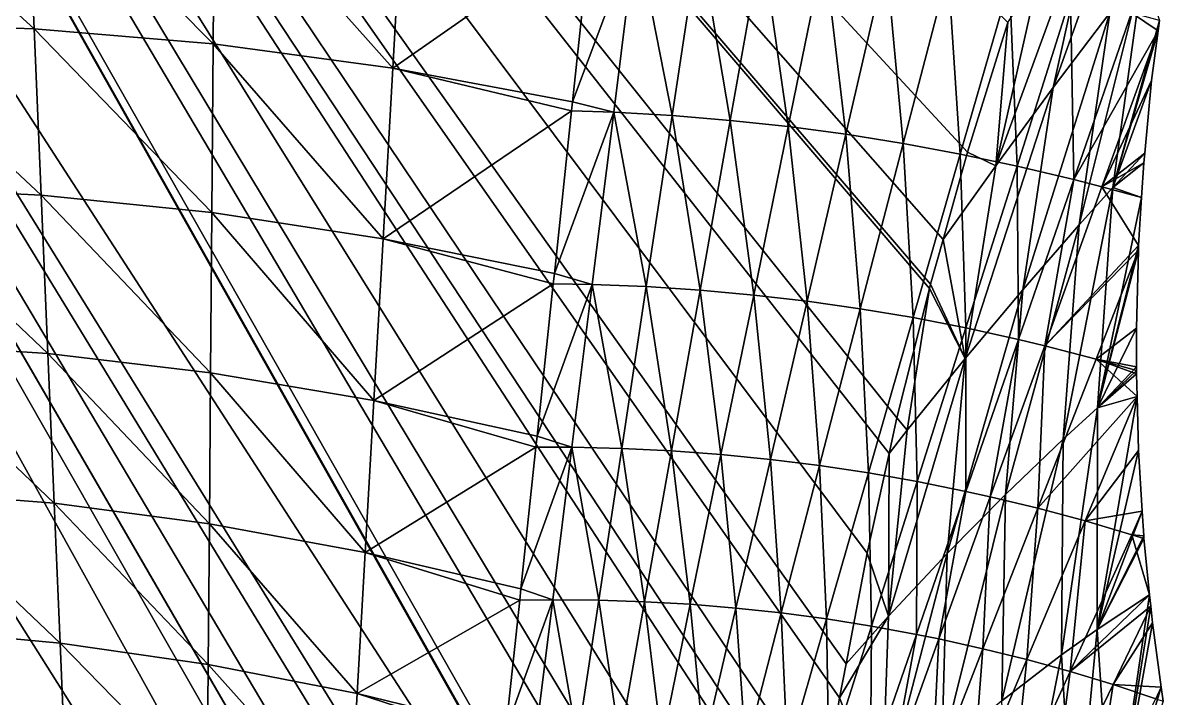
# Model space of a CAD drawing. Header units: metres. Extents: x -44.6 to 35.4, y -44.1 to 26.9.
# Drawn here: x 6.954 to 11.655, y -29.011 to -26.227 of the extents above; entities that cross this region are included whole.
import ezdxf

# ---------------------------------------------------------------- set-up
doc = ezdxf.new("R2010")
doc.units = ezdxf.units.M

msp = doc.modelspace()

# ---------------------------------------------------------------- linework, layer by layer
for points in [[(1.288379, -17.817396, 91.214554), (2.16276, -17.354435, 91.214554), (10.049368, -31.351114, 91.214554)], [(2.16276, -17.354435, 91.214554), (10.557396, -27.85586, 91.214554), (10.525098, -28.002325, 91.214554)], [(2.16276, -17.354435, 91.214554), (10.695415, -27.304846, 91.214554), (10.691051, -27.322269, 91.214554)], [(10.691051, -27.322269, 91.214554), (10.557396, -27.85586, 91.214554), (2.16276, -17.354435, 91.214554)], [(2.16276, -17.354435, 91.214554), (10.848589, -26.759731, 91.214554), (10.747221, -27.12048, 91.214554)], [(10.747221, -27.12048, 91.214554), (10.695415, -27.304846, 91.214554), (2.16276, -17.354435, 91.214554)], [(2.16276, -17.354435, 91.214554), (10.092934, -30.754549, 91.214554), (10.056108, -31.255354, 91.214554)], [(11.015056, -26.226429, 91.214554), (10.848589, -26.759731, 91.214554), (2.16276, -17.354435, 91.214554)], [(10.056108, -31.255354, 91.214554), (10.049854, -31.34041, 91.214554), (2.16276, -17.354435, 91.214554)], [(2.16276, -17.354435, 91.214554), (10.15245, -30.170649, 91.214554), (10.114154, -30.546362, 91.214554)], [(10.114154, -30.546362, 91.214554), (10.092934, -30.754549, 91.214554), (2.16276, -17.354435, 91.214554)], [(2.16276, -17.354435, 91.214554), (10.228503, -29.588749, 91.214554), (10.211589, -29.718166, 91.214554)], [(2.16276, -17.354435, 91.214554), (10.434608, -28.412678, 91.214554), (10.347771, -28.869349, 91.214554)], [(10.211589, -29.718166, 91.214554), (10.15245, -30.170649, 91.214554), (2.16276, -17.354435, 91.214554)], [(2.16276, -17.354435, 91.214554), (10.321231, -29.008917, 91.214554), (10.257986, -29.404394, 91.214554)], [(10.525098, -28.002325, 91.214554), (10.434608, -28.412678, 91.214554), (2.16276, -17.354435, 91.214554)], [(10.257986, -29.404394, 91.214554), (10.228503, -29.588749, 91.214554), (2.16276, -17.354435, 91.214554)], [(10.347771, -28.869349, 91.214554), (10.321231, -29.008917, 91.214554), (2.16276, -17.354435, 91.214554)], [(10.049854, -31.34041, 91.214554), (10.049368, -31.351114, 91.214554), (2.16276, -17.354435, 91.214554)], [(10.037395, -33.610336, 91.214554), (0.338596, -18.232346, 91.214554), (1.288379, -17.817396, 91.214554)], [(1.288379, -17.817396, 91.214554), (10.016404, -32.884335, 91.214554), (10.016409, -32.884769, 91.214554)], [(1.288379, -17.817396, 91.214554), (10.012745, -32.517967, 91.214554), (10.016404, -32.884335, 91.214554)], [(10.016409, -32.884769, 91.214554), (10.018656, -33.109734, 91.214554), (1.288379, -17.817396, 91.214554)], [(1.288379, -17.817396, 91.214554), (10.023139, -31.928211, 91.214554), (10.019559, -32.131329, 91.214554)], [(10.019559, -32.131329, 91.214554), (10.012745, -32.517967, 91.214554), (1.288379, -17.817396, 91.214554)], [(10.049368, -31.351114, 91.214554), (10.023139, -31.928211, 91.214554), (1.288379, -17.817396, 91.214554)], [(10.018656, -33.109734, 91.214554), (10.037395, -33.610336, 91.214554), (1.288379, -17.817396, 91.214554)], [(10.037395, -33.610336, 91.214554), (-0.640222, -18.573206, 91.214554), (0.338596, -18.232346, 91.214554)], [(-1.642307, -18.837969, 91.214554), (-0.640222, -18.573206, 91.214554), (10.037395, -33.610336, 91.214554)], [(10.037395, -33.610336, 91.214554), (-2.66175, -19.025072, 91.214554), (-1.642307, -18.837969, 91.214554)], [(10.037395, -33.610336, 91.214554), (-3.692543, -19.133413, 91.214554), (-2.66175, -19.025072, 91.214554)], [(-4.72861, -19.162354, 91.214554), (10.037395, -33.610336, 91.214554), (-17.179567, -30.617912, 91.214554)], [(-4.72861, -19.162354, 91.214554), (-3.692543, -19.133413, 91.214554), (10.037395, -33.610336, 91.214554)], [(11.201809, -26.494148, 93.272911), (11.382754, -25.674603, 92.885681), (11.618672, -25.327068, 94.068932)], [(11.618672, -25.327068, 94.068932), (11.434331, -26.186295, 94.443001), (11.201809, -26.494148, 93.272911)], [(6.205731, -25.526236, 95.954109), (6.270779, -26.227976, 96.273666), (7.001395, -26.251472, 96.310356)], [(7.001395, -26.251472, 96.310356), (6.97129, -25.537476, 95.979881), (6.205731, -25.526236, 95.954109)], [(6.97129, -25.537476, 95.979881), (7.001395, -26.251472, 96.310356), (7.738441, -26.313601, 96.348976)], [(7.738441, -26.313601, 96.348976), (7.743971, -25.588884, 96.007019), (6.97129, -25.537476, 95.979881)], [(7.743971, -25.588884, 96.007019), (7.738441, -26.313601, 96.348976), (8.479306, -26.41441, 96.389481)], [(8.479306, -26.41441, 96.389481), (8.521111, -25.68058, 96.035484), (7.743971, -25.588884, 96.007019)], [(9.295547, -25.844006, 96.079353), (8.521111, -25.68058, 96.035484), (8.479306, -26.41441, 96.389481)], [(10.964334, -26.816511, 92.165215), (11.141095, -26.035921, 91.765701), (11.382754, -25.674603, 92.885681)], [(11.382754, -25.674603, 92.885681), (11.201809, -26.494148, 93.272911), (10.964334, -26.816511, 92.165215)], [(8.479306, -26.41441, 96.389481), (9.220383, -26.552807, 96.433235), (9.295547, -25.844006, 96.079353)], [(9.48266, -25.853491, 96.073997), (9.295547, -25.844006, 96.079353), (9.220383, -26.552807, 96.433235)], [(9.220383, -26.552807, 96.433235), (9.389921, -26.596157, 96.444237), (9.48266, -25.853491, 96.073997)], [(9.48266, -25.853491, 96.073997), (9.389921, -26.596157, 96.444237), (9.630702, -26.609806, 96.43364)], [(9.630702, -26.609806, 96.43364), (9.742263, -25.872314, 96.066544), (9.48266, -25.853491, 96.073997)], [(9.742263, -25.872314, 96.066544), (9.630702, -26.609806, 96.43364), (9.870419, -26.629457, 96.423019)], [(9.870419, -26.629457, 96.423019), (10.000612, -25.897648, 96.059074), (9.742263, -25.872314, 96.066544)], [(10.000612, -25.897648, 96.059074), (9.870419, -26.629457, 96.423019), (10.10907, -26.655102, 96.412392)], [(10.10907, -26.655102, 96.412392), (10.257704, -25.929466, 96.051598), (10.000612, -25.897648, 96.059074)], [(10.257704, -25.929466, 96.051598), (10.10907, -26.655102, 96.412392), (10.346655, -26.686726, 96.401749)], [(10.346655, -26.686726, 96.401749), (10.513528, -25.967766, 96.044113), (10.257704, -25.929466, 96.051598)], [(10.513528, -25.967766, 96.044113), (10.346655, -26.686726, 96.401749), (10.583168, -26.724339, 96.391075)], [(10.583168, -26.724339, 96.391075), (10.768074, -26.012545, 96.036613), (10.513528, -25.967766, 96.044113)], [(10.768074, -26.012545, 96.036613), (10.583168, -26.724339, 96.391075), (10.818604, -26.76795, 96.380379)], [(10.818604, -26.76795, 96.380379), (11.02133, -26.063816, 96.029091), (10.768074, -26.012545, 96.036613)], [(11.015056, -26.226429, 91.214554), (11.141095, -26.035921, 91.765701), (10.964334, -26.816511, 92.165215)], [(11.308697, -27.059347, 94.809296), (11.434331, -26.186295, 94.443001), (11.571457, -26.008818, 95.177193)], [(11.571457, -26.008818, 95.177193), (11.446673, -26.906151, 95.534996), (11.308697, -27.059347, 94.809296)], [(11.639173, -26.217373, 96.011726), (11.446673, -26.906151, 95.534996), (11.571457, -26.008818, 95.177193)], [(11.02133, -26.063816, 96.029091), (10.818604, -26.76795, 96.380379), (11.052957, -26.817587, 96.369659)], [(11.052957, -26.817587, 96.369659), (11.273282, -26.121601, 96.021553), (11.02133, -26.063816, 96.029091)], [(11.273282, -26.121601, 96.021553), (11.052957, -26.817587, 96.369659), (11.286256, -26.873291, 96.358894)], [(11.286256, -26.873291, 96.358894), (11.523957, -26.185946, 96.013992), (11.273282, -26.121601, 96.021553)], [(6.270779, -26.227976, 96.273666), (6.333352, -26.903013, 96.646759), (7.030311, -26.937281, 96.69603)], [(7.030311, -26.937281, 96.69603), (7.001395, -26.251472, 96.310356), (6.270779, -26.227976, 96.273666)], [(10.964334, -26.816511, 92.165215), (10.848589, -26.759731, 91.214554), (11.015056, -26.226429, 91.214554)], [(11.075641, -27.327364, 93.652611), (11.201809, -26.494148, 93.272911), (11.434331, -26.186295, 94.443001)], [(11.434331, -26.186295, 94.443001), (11.308697, -27.059347, 94.809296), (11.075641, -27.327364, 93.652611)], [(11.633567, -26.260807, 96.030304), (11.523957, -26.185946, 96.013992), (11.286256, -26.873291, 96.358894)], [(11.639173, -26.217373, 96.011726), (11.633567, -26.260807, 96.030304), (11.446673, -26.906151, 95.534996)], [(11.633567, -26.260807, 96.030304), (11.639173, -26.217373, 96.011726), (11.523957, -26.185946, 96.013992)], [(7.001395, -26.251472, 96.310356), (7.030311, -26.937281, 96.69603), (7.733137, -27.008608, 96.747871)], [(7.733137, -27.008608, 96.747871), (7.738441, -26.313601, 96.348976), (7.001395, -26.251472, 96.310356)], [(11.286256, -26.873291, 96.358894), (11.40242, -26.903408, 96.353508), (11.633567, -26.260807, 96.030304)], [(11.607265, -26.464569, 96.117455), (11.633567, -26.260807, 96.030304), (11.40242, -26.903408, 96.353508)], [(11.633567, -26.260807, 96.030304), (11.607265, -26.464569, 96.117455), (11.446673, -26.906151, 95.534996)], [(7.738441, -26.313601, 96.348976), (7.733137, -27.008608, 96.747871), (8.439282, -27.116989, 96.802208)], [(8.439282, -27.116989, 96.802208), (8.479306, -26.41441, 96.389481), (7.738441, -26.313601, 96.348976)], [(9.216431, -26.590078, 96.451843), (8.479306, -26.41441, 96.389481), (8.439282, -27.116989, 96.802208)], [(9.216431, -26.590078, 96.451843), (9.220383, -26.552807, 96.433235), (8.479306, -26.41441, 96.389481)], [(10.838679, -27.610567, 92.557465), (10.964334, -26.816511, 92.165215), (11.201809, -26.494148, 93.272911)], [(11.201809, -26.494148, 93.272911), (11.075641, -27.327364, 93.652611), (10.838679, -27.610567, 92.557465)], [(11.578558, -26.764515, 96.256866), (11.607265, -26.464569, 96.117455), (11.40242, -26.903408, 96.353508)], [(11.607265, -26.464569, 96.117455), (11.578558, -26.764515, 96.256866), (11.446673, -26.906151, 95.534996)], [(9.220383, -26.552807, 96.433235), (9.216431, -26.590078, 96.451843), (9.389921, -26.596157, 96.444237)], [(8.439282, -27.116989, 96.802208), (9.145283, -27.261009, 96.860527), (9.216431, -26.590078, 96.451843)], [(9.389921, -26.596157, 96.444237), (9.216431, -26.590078, 96.451843), (9.145283, -27.261009, 96.860527)], [(9.145283, -27.261009, 96.860527), (9.301333, -27.305586, 96.875626), (9.389921, -26.596157, 96.444237)], [(9.389921, -26.596157, 96.444237), (9.301333, -27.305586, 96.875626), (9.524088, -27.314598, 96.86142)], [(9.524088, -27.314598, 96.86142), (9.630702, -26.609806, 96.43364), (9.389921, -26.596157, 96.444237)], [(9.630702, -26.609806, 96.43364), (9.524088, -27.314598, 96.86142), (9.745942, -27.329134, 96.847183)], [(9.745942, -27.329134, 96.847183), (9.870419, -26.629457, 96.423019), (9.630702, -26.609806, 96.43364)], [(9.870419, -26.629457, 96.423019), (9.745942, -27.329134, 96.847183), (9.966901, -27.349176, 96.832939)], [(9.966901, -27.349176, 96.832939), (10.10907, -26.655102, 96.412392), (9.870419, -26.629457, 96.423019)], [(10.10907, -26.655102, 96.412392), (9.966901, -27.349176, 96.832939), (10.186969, -27.374722, 96.818657)], [(10.186969, -27.374722, 96.818657), (10.346655, -26.686726, 96.401749), (10.10907, -26.655102, 96.412392)], [(10.346655, -26.686726, 96.401749), (10.186969, -27.374722, 96.818657), (10.406148, -27.405775, 96.804352)], [(10.406148, -27.405775, 96.804352), (10.583168, -26.724339, 96.391075), (10.346655, -26.686726, 96.401749)], [(10.583168, -26.724339, 96.391075), (10.406148, -27.405775, 96.804352), (10.624439, -27.442352, 96.790009)], [(10.624439, -27.442352, 96.790009), (10.818604, -26.76795, 96.380379), (10.583168, -26.724339, 96.391075)], [(10.818604, -26.76795, 96.380379), (10.624439, -27.442352, 96.790009), (10.841842, -27.484478, 96.77562)], [(10.964334, -26.816511, 92.165215), (10.747221, -27.12048, 91.214554), (10.848589, -26.759731, 91.214554)], [(10.841842, -27.484478, 96.77562), (11.052957, -26.817587, 96.369659), (10.818604, -26.76795, 96.380379)], [(11.40242, -26.903408, 96.353508), (11.574685, -26.804977, 96.275673), (11.578558, -26.764515, 96.256866)], [(11.446673, -26.906151, 95.534996), (11.578558, -26.764515, 96.256866), (11.574685, -26.804977, 96.275673)], [(10.747221, -27.12048, 91.214554), (10.964334, -26.816511, 92.165215), (10.838679, -27.610567, 92.557465)], [(11.052957, -26.817587, 96.369659), (10.841842, -27.484478, 96.77562), (11.058391, -27.53219, 96.761185)], [(11.058391, -27.53219, 96.761185), (11.286256, -26.873291, 96.358894), (11.052957, -26.817587, 96.369659)], [(11.40242, -26.903408, 96.353508), (11.565862, -26.947893, 96.347359), (11.574685, -26.804977, 96.275673)], [(11.446673, -26.906151, 95.534996), (11.574685, -26.804977, 96.275673), (11.565862, -26.947893, 96.347359)], [(11.286256, -26.873291, 96.358894), (11.058391, -27.53219, 96.761185), (11.166263, -27.558138, 96.753944)], [(11.166263, -27.558138, 96.753944), (11.40242, -26.903408, 96.353508), (11.286256, -26.873291, 96.358894)], [(6.333352, -26.903013, 96.646759), (6.393075, -27.547302, 97.071152), (7.057859, -27.590647, 97.134514)], [(7.057859, -27.590647, 97.134514), (7.030311, -26.937281, 96.69603), (6.333352, -26.903013, 96.646759)], [(11.40242, -26.903408, 96.353508), (11.166263, -27.558138, 96.753944), (11.553682, -27.145176, 96.446312)], [(11.242278, -27.942688, 95.166336), (11.308697, -27.059347, 94.809296), (11.446673, -26.906151, 95.534996)], [(11.446673, -26.906151, 95.534996), (11.383615, -27.813597, 95.883369), (11.242278, -27.942688, 95.166336)], [(11.383615, -27.813597, 95.883369), (11.446673, -26.906151, 95.534996), (11.565862, -26.947893, 96.347359)], [(11.553682, -27.145176, 96.446312), (11.565862, -26.947893, 96.347359), (11.40242, -26.903408, 96.353508)], [(7.030311, -26.937281, 96.69603), (7.057859, -27.590647, 97.134514), (7.728094, -27.669447, 97.201134)], [(7.728094, -27.669447, 97.201134), (7.733137, -27.008608, 96.747871), (7.030311, -26.937281, 96.69603)], [(11.565862, -26.947893, 96.347359), (11.553682, -27.145176, 96.446312), (11.383615, -27.813597, 95.883369)], [(7.733137, -27.008608, 96.747871), (7.728094, -27.669447, 97.201134), (8.401305, -27.783642, 97.27092)], [(8.401305, -27.783642, 97.27092), (8.439282, -27.116989, 96.802208), (7.733137, -27.008608, 96.747871)], [(11.004728, -28.171087, 94.023354), (11.075641, -27.327364, 93.652611), (11.308697, -27.059347, 94.809296)], [(11.308697, -27.059347, 94.809296), (11.242278, -27.942688, 95.166336), (11.004728, -28.171087, 94.023354)], [(9.14088, -27.302532, 96.885818), (8.439282, -27.116989, 96.802208), (8.401305, -27.783642, 97.27092)], [(9.14088, -27.302532, 96.885818), (9.145283, -27.261009, 96.860527), (8.439282, -27.116989, 96.802208)], [(10.838679, -27.610567, 92.557465), (10.695415, -27.304846, 91.214554), (10.747221, -27.12048, 91.214554)], [(11.553157, -27.164543, 96.456726), (11.553682, -27.145176, 96.446312), (11.166263, -27.558138, 96.753944)], [(11.166263, -27.558138, 96.753944), (11.378108, -27.613388, 96.739655), (11.553157, -27.164543, 96.456726)], [(11.544443, -27.485819, 96.629524), (11.553157, -27.164543, 96.456726), (11.378108, -27.613388, 96.739655)], [(11.383615, -27.813597, 95.883369), (11.553682, -27.145176, 96.446312), (11.553157, -27.164543, 96.456726)], [(11.553157, -27.164543, 96.456726), (11.544443, -27.485819, 96.629524), (11.383615, -27.813597, 95.883369)], [(9.145283, -27.261009, 96.860527), (9.14088, -27.302532, 96.885818), (9.301333, -27.305586, 96.875626)], [(8.401305, -27.783642, 97.27092), (9.074183, -27.931488, 97.345436), (9.14088, -27.302532, 96.885818)], [(9.301333, -27.305586, 96.875626), (9.14088, -27.302532, 96.885818), (9.074183, -27.931488, 97.345436)], [(9.074183, -27.931488, 97.345436), (9.217513, -27.976828, 97.365158), (9.301333, -27.305586, 96.875626)], [(9.301333, -27.305586, 96.875626), (9.217513, -27.976828, 97.365158), (9.423156, -27.981825, 97.346924)], [(9.423156, -27.981825, 97.346924), (9.524088, -27.314598, 96.86142), (9.301333, -27.305586, 96.875626)], [(10.691051, -27.322269, 91.214554), (10.695415, -27.304846, 91.214554), (10.838679, -27.610567, 92.557465)], [(9.524088, -27.314598, 96.86142), (9.423156, -27.981825, 97.346924), (9.628035, -27.99188, 97.328667)], [(9.628035, -27.99188, 97.328667), (9.745942, -27.329134, 96.847183), (9.524088, -27.314598, 96.86142)], [(9.745942, -27.329134, 96.847183), (9.628035, -27.99188, 97.328667), (9.832161, -28.006981, 97.310371)], [(9.832161, -28.006981, 97.310371), (9.966901, -27.349176, 96.832939), (9.745942, -27.329134, 96.847183)], [(9.966901, -27.349176, 96.832939), (9.832161, -28.006981, 97.310371), (10.035544, -28.027122, 97.292046)], [(10.035544, -28.027122, 97.292046), (10.186969, -27.374722, 96.818657), (9.966901, -27.349176, 96.832939)], [(10.557396, -27.85586, 91.214554), (10.691051, -27.322269, 91.214554), (10.599183, -27.906557, 91.52562)], [(10.838679, -27.610567, 92.557465), (10.599183, -27.906557, 91.52562), (10.691051, -27.322269, 91.214554)], [(10.764575, -28.415264, 92.941063), (10.838679, -27.610567, 92.557465), (11.075641, -27.327364, 93.652611)], [(11.075641, -27.327364, 93.652611), (11.004728, -28.171087, 94.023354), (10.764575, -28.415264, 92.941063)], [(10.186969, -27.374722, 96.818657), (10.035544, -28.027122, 97.292046), (10.238194, -28.052315, 97.273674)], [(10.238194, -28.052315, 97.273674), (10.406148, -27.405775, 96.804352), (10.186969, -27.374722, 96.818657)], [(10.406148, -27.405775, 96.804352), (10.238194, -28.052315, 97.273674), (10.440116, -28.082569, 97.255257)], [(10.440116, -28.082569, 97.255257), (10.624439, -27.442352, 96.790009), (10.406148, -27.405775, 96.804352)], [(10.624439, -27.442352, 96.790009), (10.440116, -28.082569, 97.255257), (10.641317, -28.11791, 97.236778)], [(10.641317, -28.11791, 97.236778), (10.841842, -27.484478, 96.77562), (10.624439, -27.442352, 96.790009)], [(10.841842, -27.484478, 96.77562), (10.641317, -28.11791, 97.236778), (10.841838, -28.158379, 97.218239)], [(10.841838, -28.158379, 97.218239), (11.058391, -27.53219, 96.761185), (10.841842, -27.484478, 96.77562)], [(11.378108, -27.613388, 96.739655), (11.544229, -27.645, 96.719299), (11.544443, -27.485819, 96.629524)], [(11.383615, -27.813597, 95.883369), (11.544443, -27.485819, 96.629524), (11.544229, -27.645, 96.719299)], [(11.058391, -27.53219, 96.761185), (10.841838, -28.158379, 97.218239), (10.941769, -28.180534, 97.208946)], [(10.941769, -28.180534, 97.208946), (11.166263, -27.558138, 96.753944), (11.058391, -27.53219, 96.761185)], [(6.393075, -27.547302, 97.071152), (6.449589, -28.156988, 97.544312), (7.083869, -28.207523, 97.623085)], [(7.083869, -28.207523, 97.623085), (7.057859, -27.590647, 97.134514), (6.393075, -27.547302, 97.071152)], [(7.057859, -27.590647, 97.134514), (7.083869, -28.207523, 97.623085), (7.723344, -28.29187, 97.705856)], [(7.723344, -28.29187, 97.705856), (7.728094, -27.669447, 97.201134), (7.057859, -27.590647, 97.134514)], [(11.166263, -27.558138, 96.753944), (10.941769, -28.180534, 97.208946), (11.138106, -28.227974, 97.190582)], [(11.138106, -28.227974, 97.190582), (11.378108, -27.613388, 96.739655), (11.166263, -27.558138, 96.753944)], [(10.523123, -28.672945, 91.921242), (10.599183, -27.906557, 91.52562), (10.838679, -27.610567, 92.557465)], [(10.838679, -27.610567, 92.557465), (10.764575, -28.415264, 92.941063), (10.523123, -28.672945, 91.921242)], [(11.547294, -27.767673, 96.791634), (11.378108, -27.613388, 96.739655), (11.138106, -28.227974, 97.190582)], [(11.547294, -27.767673, 96.791634), (11.544938, -27.673393, 96.736038), (11.378108, -27.613388, 96.739655)], [(11.378108, -27.613388, 96.739655), (11.544622, -27.66077, 96.7286), (11.544229, -27.645, 96.719299)], [(11.544938, -27.673393, 96.736038), (11.544622, -27.66077, 96.7286), (11.378108, -27.613388, 96.739655)], [(7.728094, -27.669447, 97.201134), (7.723344, -28.29187, 97.705856), (8.365627, -28.409929, 97.792511)], [(8.365627, -28.409929, 97.792511), (8.401305, -27.783642, 97.27092), (7.728094, -27.669447, 97.201134)], [(11.383615, -27.813597, 95.883369), (11.544229, -27.645, 96.719299), (11.544622, -27.66077, 96.7286)], [(11.544622, -27.66077, 96.7286), (11.544938, -27.673393, 96.736038), (11.383615, -27.813597, 95.883369)], [(11.383615, -27.813597, 95.883369), (11.544938, -27.673393, 96.736038), (11.547294, -27.767673, 96.791634)], [(11.138106, -28.227974, 97.190582), (11.332764, -28.28022, 97.172226), (11.547294, -27.767673, 96.791634)], [(11.552861, -27.990486, 96.923012), (11.547294, -27.767673, 96.791634), (11.332764, -28.28022, 97.172226)], [(11.382548, -28.727325, 96.220863), (11.383615, -27.813597, 95.883369), (11.547294, -27.767673, 96.791634)], [(11.547294, -27.767673, 96.791634), (11.552861, -27.990486, 96.923012), (11.382548, -28.727325, 96.220863)], [(9.069424, -27.97637, 97.378235), (8.401305, -27.783642, 97.27092), (8.365627, -28.409929, 97.792511)], [(9.069424, -27.97637, 97.378235), (9.074183, -27.931488, 97.345436), (8.401305, -27.783642, 97.27092)], [(11.235344, -28.832735, 95.512665), (11.242278, -27.942688, 95.166336), (11.383615, -27.813597, 95.883369)], [(11.383615, -27.813597, 95.883369), (11.382548, -28.727325, 96.220863), (11.235344, -28.832735, 95.512665)], [(10.599183, -27.906557, 91.52562), (10.525098, -28.002325, 91.214554), (10.557396, -27.85586, 91.214554)], [(10.525098, -28.002325, 91.214554), (10.599183, -27.906557, 91.52562), (10.523123, -28.672945, 91.921242)], [(9.074183, -27.931488, 97.345436), (9.069424, -27.97637, 97.378235), (9.217513, -27.976828, 97.365158)], [(10.989341, -29.022112, 94.383713), (11.004728, -28.171087, 94.023354), (11.242278, -27.942688, 95.166336)], [(11.242278, -27.942688, 95.166336), (11.235344, -28.832735, 95.512665), (10.989341, -29.022112, 94.383713)], [(8.365627, -28.409929, 97.792511), (9.007574, -28.559618, 97.884605), (9.069424, -27.97637, 97.378235)], [(9.217513, -27.976828, 97.365158), (9.069424, -27.97637, 97.378235), (9.007574, -28.559618, 97.884605)], [(9.007574, -28.559618, 97.884605), (9.139046, -28.605206, 97.909416), (9.217513, -27.976828, 97.365158)], [(9.217513, -27.976828, 97.365158), (9.139046, -28.605206, 97.909416), (9.328605, -28.606873, 97.886803)], [(9.328605, -28.606873, 97.886803), (9.423156, -27.981825, 97.346924), (9.217513, -27.976828, 97.365158)], [(9.423156, -27.981825, 97.346924), (9.328605, -28.606873, 97.886803), (9.517506, -28.613157, 97.864159)], [(9.517506, -28.613157, 97.864159), (9.628035, -27.99188, 97.328667), (9.423156, -27.981825, 97.346924)], [(9.628035, -27.99188, 97.328667), (9.517506, -28.613157, 97.864159), (9.705766, -28.624048, 97.841469)], [(9.705766, -28.624048, 97.841469), (9.832161, -28.006981, 97.310371), (9.628035, -27.99188, 97.328667)], [(9.832161, -28.006981, 97.310371), (9.705766, -28.624048, 97.841469), (9.8934, -28.639542, 97.818726)], [(9.8934, -28.639542, 97.818726), (10.035544, -28.027122, 97.292046), (9.832161, -28.006981, 97.310371)], [(10.523123, -28.672945, 91.921242), (10.434608, -28.412678, 91.214554), (10.525098, -28.002325, 91.214554)], [(11.568279, -28.240391, 97.078842), (11.552861, -27.990486, 96.923012), (11.332764, -28.28022, 97.172226)], [(11.382548, -28.727325, 96.220863), (11.552861, -27.990486, 96.923012), (11.568279, -28.240391, 97.078842)], [(10.035544, -28.027122, 97.292046), (9.8934, -28.639542, 97.818726), (10.080425, -28.659645, 97.795929)], [(10.080425, -28.659645, 97.795929), (10.238194, -28.052315, 97.273674), (10.035544, -28.027122, 97.292046)], [(10.238194, -28.052315, 97.273674), (10.080425, -28.659645, 97.795929), (10.266853, -28.68437, 97.773064)], [(10.266853, -28.68437, 97.773064), (10.440116, -28.082569, 97.255257), (10.238194, -28.052315, 97.273674)], [(10.440116, -28.082569, 97.255257), (10.266853, -28.68437, 97.773064), (10.452698, -28.713741, 97.75013)], [(10.452698, -28.713741, 97.75013), (10.641317, -28.11791, 97.236778), (10.440116, -28.082569, 97.255257)], [(10.641317, -28.11791, 97.236778), (10.452698, -28.713741, 97.75013), (10.638001, -28.747797, 97.727097)], [(10.638001, -28.747797, 97.727097), (10.841838, -28.158379, 97.218239), (10.641317, -28.11791, 97.236778)], [(6.449589, -28.156988, 97.544312), (6.502558, -28.728416, 98.063393), (7.108179, -28.784082, 98.158714)], [(7.108179, -28.784082, 98.158714), (7.083869, -28.207523, 97.623085), (6.449589, -28.156988, 97.544312)], [(10.841838, -28.158379, 97.218239), (10.638001, -28.747797, 97.727097), (10.730385, -28.766582, 97.715561)], [(10.730385, -28.766582, 97.715561), (10.941769, -28.180534, 97.208946), (10.841838, -28.158379, 97.218239)], [(10.941769, -28.180534, 97.208946), (10.730385, -28.766582, 97.715561), (10.911967, -28.807056, 97.692749)], [(10.742286, -29.227741, 93.314644), (10.764575, -28.415264, 92.941063), (11.004728, -28.171087, 94.023354)], [(11.004728, -28.171087, 94.023354), (10.989341, -29.022112, 94.383713), (10.742286, -29.227741, 93.314644)], [(10.911967, -28.807056, 97.692749), (11.138106, -28.227974, 97.190582), (10.941769, -28.180534, 97.208946)], [(7.083869, -28.207523, 97.623085), (7.108179, -28.784082, 98.158714), (7.718917, -28.871881, 98.258804)], [(7.718917, -28.871881, 98.258804), (7.723344, -28.29187, 97.705856), (7.083869, -28.207523, 97.623085)], [(11.138106, -28.227974, 97.190582), (10.911967, -28.807056, 97.692749), (11.092102, -28.851942, 97.669945)], [(11.092102, -28.851942, 97.669945), (11.332764, -28.28022, 97.172226), (11.138106, -28.227974, 97.190582)], [(11.332764, -28.28022, 97.172226), (11.525756, -28.337259, 97.15387), (11.568279, -28.240391, 97.078842)], [(11.568279, -28.240391, 97.078842), (11.574517, -28.341501, 97.141884), (11.382548, -28.727325, 96.220863)], [(11.574517, -28.341501, 97.141884), (11.568279, -28.240391, 97.078842), (11.525756, -28.337259, 97.15387)], [(7.723344, -28.29187, 97.705856), (7.718917, -28.871881, 98.258804), (8.332487, -28.991686, 98.363495)], [(8.332487, -28.991686, 98.363495), (8.365627, -28.409929, 97.792511), (7.723344, -28.29187, 97.705856)], [(11.332764, -28.28022, 97.172226), (11.092102, -28.851942, 97.669945), (11.270805, -28.90123, 97.647148)], [(11.270805, -28.90123, 97.647148), (11.525756, -28.337259, 97.15387), (11.332764, -28.28022, 97.172226)], [(11.525756, -28.337259, 97.15387), (11.270805, -28.90123, 97.647148), (11.598719, -28.585024, 97.301498)], [(11.382548, -28.727325, 96.220863), (11.574517, -28.341501, 97.141884), (11.57564, -28.3528, 97.149292)], [(11.525756, -28.337259, 97.15387), (11.57564, -28.3528, 97.149292), (11.574517, -28.341501, 97.141884)], [(11.598719, -28.585024, 97.301498), (11.57564, -28.3528, 97.149292), (11.525756, -28.337259, 97.15387)], [(11.57564, -28.3528, 97.149292), (11.598719, -28.585024, 97.301498), (11.382548, -28.727325, 96.220863)], [(9.002564, -28.606865, 97.925629), (8.365627, -28.409929, 97.792511), (8.332487, -28.991686, 98.363495)], [(9.002564, -28.606865, 97.925629), (9.007574, -28.559618, 97.884605), (8.365627, -28.409929, 97.792511)], [(10.523123, -28.672945, 91.921242), (10.347771, -28.869349, 91.214554), (10.434608, -28.412678, 91.214554)], [(10.495417, -29.447487, 92.307213), (10.523123, -28.672945, 91.921242), (10.764575, -28.415264, 92.941063)], [(10.764575, -28.415264, 92.941063), (10.742286, -29.227741, 93.314644), (10.495417, -29.447487, 92.307213)], [(9.007574, -28.559618, 97.884605), (9.002564, -28.606865, 97.925629), (9.139046, -28.605206, 97.909416)], [(8.332487, -28.991686, 98.363495), (8.945915, -29.141071, 98.474327), (9.002564, -28.606865, 97.925629)], [(9.139046, -28.605206, 97.909416), (9.002564, -28.606865, 97.925629), (8.945915, -29.141071, 98.474327)], [(8.945915, -29.141071, 98.474327), (9.066479, -29.186335, 98.504608), (9.139046, -28.605206, 97.909416)], [(9.139046, -28.605206, 97.909416), (9.066479, -29.186335, 98.504608), (9.241087, -29.185423, 98.477325)], [(9.241087, -29.185423, 98.477325), (9.328605, -28.606873, 97.886803), (9.139046, -28.605206, 97.909416)], [(9.328605, -28.606873, 97.886803), (9.241087, -29.185423, 98.477325), (9.415111, -29.188713, 98.449997)], [(9.415111, -29.188713, 98.449997), (9.517506, -28.613157, 97.864159), (9.328605, -28.606873, 97.886803)], [(9.517506, -28.613157, 97.864159), (9.415111, -29.188713, 98.449997), (9.588572, -29.196192, 98.422607)], [(9.588572, -29.196192, 98.422607), (9.705766, -28.624048, 97.841469), (9.517506, -28.613157, 97.864159)], [(9.705766, -28.624048, 97.841469), (9.588572, -29.196192, 98.422607), (9.761493, -29.207859, 98.395149)], [(9.761493, -29.207859, 98.395149), (9.8934, -28.639542, 97.818726), (9.705766, -28.624048, 97.841469)], [(11.603366, -28.631794, 97.332153), (11.598719, -28.585024, 97.301498), (11.270805, -28.90123, 97.647148)], [(11.443477, -29.643486, 96.546036), (11.382548, -28.727325, 96.220863), (11.598719, -28.585024, 97.301498)], [(11.598719, -28.585024, 97.301498), (11.603366, -28.631794, 97.332153), (11.443477, -29.643486, 96.546036)], [(9.8934, -28.639542, 97.818726), (9.761493, -29.207859, 98.395149), (9.933893, -29.223719, 98.367622)], [(9.933893, -29.223719, 98.367622), (10.080425, -28.659645, 97.795929), (9.8934, -28.639542, 97.818726)], [(10.080425, -28.659645, 97.795929), (9.933893, -29.223719, 98.367622), (10.105794, -29.243784, 98.340012)], [(10.105794, -29.243784, 98.340012), (10.266853, -28.68437, 97.773064), (10.080425, -28.659645, 97.795929)], [(11.270805, -28.90123, 97.647148), (11.448092, -28.954922, 97.624329), (11.603366, -28.631794, 97.332153)], [(11.603366, -28.631794, 97.332153), (11.610195, -28.700504, 97.37719), (11.443477, -29.643486, 96.546036)], [(11.610195, -28.700504, 97.37719), (11.603366, -28.631794, 97.332153), (11.448092, -28.954922, 97.624329)], [(10.266853, -28.68437, 97.773064), (10.105794, -29.243784, 98.340012), (10.277214, -29.268076, 98.312294)], [(10.277214, -29.268076, 98.312294), (10.452698, -28.713741, 97.75013), (10.266853, -28.68437, 97.773064)], [(10.452698, -28.713741, 97.75013), (10.277214, -29.268076, 98.312294), (10.448201, -29.296629, 98.284477)], [(10.523123, -28.672945, 91.921242), (10.495417, -29.447487, 92.307213), (10.321231, -29.008917, 91.214554)], [(10.321231, -29.008917, 91.214554), (10.347771, -28.869349, 91.214554), (10.523123, -28.672945, 91.921242)], [(10.448201, -29.296629, 98.284477), (10.638001, -28.747797, 97.727097), (10.452698, -28.713741, 97.75013)], [(11.443477, -29.643486, 96.546036), (11.610195, -28.700504, 97.37719), (11.646795, -28.965605, 97.558548)], [(11.646795, -28.965605, 97.558548), (11.610195, -28.700504, 97.37719), (11.448092, -28.954922, 97.624329)], [(6.502558, -28.728416, 98.063393), (6.551664, -29.258171, 98.625298), (7.130639, -29.316753, 98.738083)], [(7.130639, -29.316753, 98.738083), (7.108179, -28.784082, 98.158714), (6.502558, -28.728416, 98.063393)], [(10.638001, -28.747797, 97.727097), (10.448201, -29.296629, 98.284477), (10.533474, -29.312504, 98.270523)], [(10.533474, -29.312504, 98.270523), (10.730385, -28.766582, 97.715561), (10.638001, -28.747797, 97.727097)], [(11.287924, -29.725882, 95.846886), (11.235344, -28.832735, 95.512665), (11.382548, -28.727325, 96.220863)], [(11.382548, -28.727325, 96.220863), (11.443477, -29.643486, 96.546036), (11.287924, -29.725882, 95.846886)], [(7.108179, -28.784082, 98.158714), (7.130639, -29.316753, 98.738083), (7.714843, -29.405756, 98.856415)], [(7.714843, -29.405756, 98.856415), (7.718917, -28.871881, 98.258804), (7.108179, -28.784082, 98.158714)], [(10.730385, -28.766582, 97.715561), (10.533474, -29.312504, 98.270523), (10.701138, -29.346937, 98.242958)], [(10.701138, -29.346937, 98.242958), (10.911967, -28.807056, 97.692749), (10.730385, -28.766582, 97.715561)], [(10.911967, -28.807056, 97.692749), (10.701138, -29.346937, 98.242958), (10.867546, -29.385401, 98.215393)], [(10.867546, -29.385401, 98.215393), (11.092102, -28.851942, 97.669945), (10.911967, -28.807056, 97.692749)], [(11.092102, -28.851942, 97.669945), (10.867546, -29.385401, 98.215393), (11.032722, -29.427889, 98.187813)], [(11.029537, -29.877209, 94.73233), (10.989341, -29.022112, 94.383713), (11.235344, -28.832735, 95.512665)], [(11.235344, -28.832735, 95.512665), (11.287924, -29.725882, 95.846886), (11.029537, -29.877209, 94.73233)], [(11.032722, -29.427889, 98.187813), (11.270805, -28.90123, 97.647148), (11.092102, -28.851942, 97.669945)], [(7.718917, -28.871881, 98.258804), (7.714843, -29.405756, 98.856415), (8.302103, -29.52504, 98.98008)], [(8.302103, -29.52504, 98.98008), (8.332487, -28.991686, 98.363495), (7.718917, -28.871881, 98.258804)], [(11.270805, -28.90123, 97.647148), (11.032722, -29.427889, 98.187813), (11.196686, -29.474403, 98.160217)], [(11.196686, -29.474403, 98.160217), (11.448092, -28.954922, 97.624329), (11.270805, -28.90123, 97.647148)], [(8.94077, -29.18959, 98.524162), (8.332487, -28.991686, 98.363495), (8.302103, -29.52504, 98.98008)], [(8.94077, -29.18959, 98.524162), (8.945915, -29.141071, 98.474327), (8.332487, -28.991686, 98.363495)], [(11.448092, -28.954922, 97.624329), (11.196686, -29.474403, 98.160217), (11.359454, -29.524958, 98.132591)], [(11.359454, -29.524958, 98.132591), (11.623977, -29.013025, 97.601486), (11.448092, -28.954922, 97.624329)], [(11.443477, -29.643486, 96.546036), (11.646795, -28.965605, 97.558548), (11.65479, -29.023508, 97.59816)], [(11.448092, -28.954922, 97.624329), (11.623977, -29.013025, 97.601486), (11.646795, -28.965605, 97.558548)], [(11.646795, -28.965605, 97.558548), (11.623977, -29.013025, 97.601486), (11.65479, -29.023508, 97.59816)], [(10.257986, -29.404394, 91.214554), (10.321231, -29.008917, 91.214554), (10.495417, -29.447487, 92.307213)]]:
    msp.add_3dface(points)

doc.saveas('drawing.dxf')
